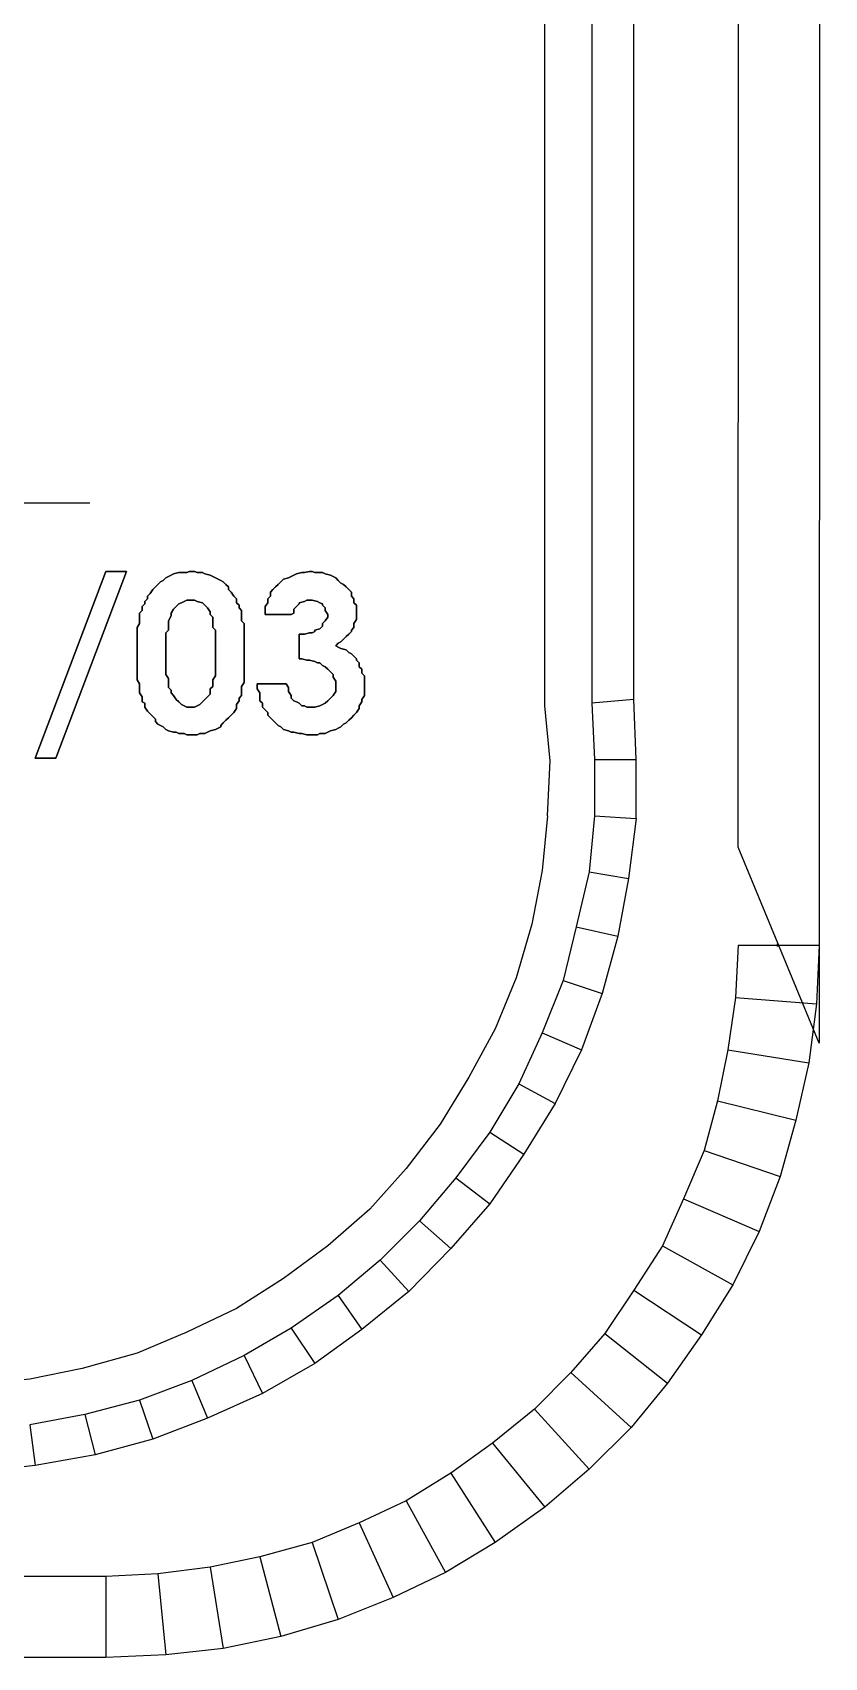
# Model space of a CAD drawing. Header units: metres. Extents: x 2.9 to 42.8, y 1.7 to 28.7.
# Drawn here: x 41.705 to 42.774, y 1.677 to 3.87 of the extents above; entities that cross this region are included whole.
import ezdxf

# ---------------------------------------------------------------- set-up
doc = ezdxf.new("R2010")
doc.units = ezdxf.units.M
doc.layers.add('AMARILLO', color=2, linetype='Continuous')
doc.layers.add('NEGRO', color=7, linetype='Continuous')
doc.layers.add('RGB_000_184_184', color=7, linetype='Continuous', true_color=0x00b8b8)

msp = doc.modelspace()

# ---------------------------------------------------------------- linework, layer by layer
at = {"layer": 'AMARILLO', "lineweight": -3}
msp.add_lwpolyline([(41.783, 3.235), (41.2186, 3.235)], dxfattribs=at)
at = {"layer": 'NEGRO', "lineweight": -3}
for points in [[(41.8042, 3.1432), (41.7089, 2.891), (41.8042, 3.1432)], [(41.7371, 2.891), (41.8324, 3.1432), (41.7371, 2.891)], [(41.8324, 3.1432), (41.8042, 3.1432), (41.8324, 3.1432)], [(41.8888, 3.1362), (41.8853, 3.1344), (41.8888, 3.1362)], [(41.8924, 3.138), (41.8888, 3.1362), (41.8924, 3.138)], [(41.8959, 3.1397), (41.8924, 3.138), (41.8959, 3.1397)], [(41.9029, 3.1415), (41.8959, 3.1397), (41.9029, 3.1415)], [(41.9065, 3.1415), (41.9029, 3.1415), (41.9065, 3.1415)], [(41.9135, 3.1415), (41.9065, 3.1415), (41.9135, 3.1415)], [(41.9171, 3.1432), (41.9135, 3.1415), (41.9171, 3.1432)], [(41.9241, 3.1432), (41.9171, 3.1432), (41.9241, 3.1432)], [(41.9276, 3.1415), (41.9241, 3.1432), (41.9276, 3.1415)], [(41.9347, 3.1415), (41.9276, 3.1415), (41.9347, 3.1415)], [(41.9382, 3.1397), (41.9347, 3.1415), (41.9382, 3.1397)], [(41.9453, 3.138), (41.9382, 3.1397), (41.9453, 3.138)], [(41.9488, 3.1362), (41.9453, 3.138), (41.9488, 3.1362)], [(41.9523, 3.1344), (41.9488, 3.1362), (41.9523, 3.1344)], [(42.0546, 3.1362), (42.0511, 3.1344), (42.0546, 3.1362)], [(42.0582, 3.138), (42.0546, 3.1362), (42.0582, 3.138)], [(42.0617, 3.1397), (42.0582, 3.138), (42.0617, 3.1397)], [(42.0687, 3.1415), (42.0617, 3.1397), (42.0687, 3.1415)], [(42.0723, 3.1415), (42.0687, 3.1415), (42.0723, 3.1415)], [(42.0793, 3.1432), (42.0723, 3.1415), (42.0793, 3.1432)], [(42.0829, 3.1432), (42.0793, 3.1432), (42.0829, 3.1432)], [(42.0864, 3.1415), (42.0829, 3.1432), (42.0864, 3.1415)], [(42.0934, 3.1415), (42.0864, 3.1415), (42.0934, 3.1415)], [(42.097, 3.1415), (42.0934, 3.1415), (42.097, 3.1415)], [(42.1005, 3.1397), (42.097, 3.1415), (42.1005, 3.1397)], [(42.1076, 3.138), (42.1005, 3.1397), (42.1076, 3.138)], [(42.1111, 3.1362), (42.1076, 3.138), (42.1111, 3.1362)], [(42.1146, 3.1344), (42.1111, 3.1362), (42.1146, 3.1344)], [(41.8677, 3.1186), (41.8641, 3.1133), (41.8677, 3.1186)], [(41.8712, 3.1221), (41.8677, 3.1186), (41.8712, 3.1221)], [(41.8747, 3.1256), (41.8712, 3.1221), (41.8747, 3.1256)], [(41.8782, 3.1291), (41.8747, 3.1256), (41.8782, 3.1291)], [(41.8818, 3.1309), (41.8782, 3.1291), (41.8818, 3.1309)], [(41.8853, 3.1344), (41.8818, 3.1309), (41.8853, 3.1344)], [(41.9559, 3.1327), (41.9523, 3.1344), (41.9559, 3.1327)], [(41.9594, 3.1309), (41.9559, 3.1327), (41.9594, 3.1309)], [(41.9629, 3.1291), (41.9594, 3.1309), (41.9629, 3.1291)], [(41.9664, 3.1256), (41.9629, 3.1291), (41.9664, 3.1256)], [(41.97, 3.1221), (41.9664, 3.1256), (41.97, 3.1221)], [(41.97, 3.1186), (41.97, 3.1221), (41.97, 3.1186)], [(41.9735, 3.115), (41.97, 3.1186), (41.9735, 3.115)], [(41.977, 3.1097), (41.9735, 3.115), (41.977, 3.1097)], [(42.0299, 3.1186), (42.0264, 3.115), (42.0299, 3.1186)], [(42.0264, 3.115), (42.0264, 3.1097), (42.0264, 3.115)], [(42.0335, 3.1221), (42.0299, 3.1186), (42.0335, 3.1221)], [(42.037, 3.1256), (42.0335, 3.1221), (42.037, 3.1256)], [(42.0405, 3.1291), (42.037, 3.1256), (42.0405, 3.1291)], [(42.0441, 3.1327), (42.0405, 3.1291), (42.0441, 3.1327)], [(42.0511, 3.1344), (42.0441, 3.1327), (42.0511, 3.1344)], [(42.1181, 3.1309), (42.1146, 3.1344), (42.1181, 3.1309)], [(42.1217, 3.1274), (42.1181, 3.1309), (42.1217, 3.1274)], [(42.1252, 3.1256), (42.1217, 3.1274), (42.1252, 3.1256)], [(42.1287, 3.1221), (42.1252, 3.1256), (42.1287, 3.1221)], [(42.1323, 3.1186), (42.1287, 3.1221), (42.1323, 3.1186)], [(42.1358, 3.115), (42.1323, 3.1186), (42.1358, 3.115)], [(42.1358, 3.1097), (42.1358, 3.115), (42.1358, 3.1097)], [(41.8571, 3.0992), (41.8536, 3.0956), (41.8571, 3.0992)], [(41.8536, 3.0956), (41.8536, 3.0903), (41.8536, 3.0956)], [(41.8606, 3.1062), (41.8571, 3.1027), (41.8606, 3.1062)], [(41.8571, 3.1027), (41.8571, 3.0992), (41.8571, 3.1027)], [(41.8641, 3.1133), (41.8606, 3.1097), (41.8641, 3.1133)], [(41.8606, 3.1097), (41.8606, 3.1062), (41.8606, 3.1097)], [(41.8924, 3.0868), (41.8959, 3.0921), (41.8924, 3.0868)], [(41.8959, 3.0921), (41.8994, 3.0956), (41.8959, 3.0921)], [(41.8994, 3.0956), (41.9029, 3.0992), (41.8994, 3.0956)], [(41.9029, 3.0992), (41.9065, 3.1009), (41.9029, 3.0992)], [(41.9065, 3.1009), (41.91, 3.1027), (41.9065, 3.1009)], [(41.91, 3.1027), (41.9135, 3.1044), (41.91, 3.1027)], [(41.9135, 3.1044), (41.9206, 3.1044), (41.9135, 3.1044)], [(41.9206, 3.1044), (41.9241, 3.1044), (41.9206, 3.1044)], [(41.9241, 3.1044), (41.9276, 3.1027), (41.9241, 3.1044)], [(41.9276, 3.1027), (41.9347, 3.1009), (41.9276, 3.1027)], [(41.9347, 3.1009), (41.9382, 3.0974), (41.9347, 3.1009)], [(41.9382, 3.0974), (41.9418, 3.0939), (41.9382, 3.0974)], [(41.9418, 3.0939), (41.9453, 3.0886), (41.9418, 3.0939)], [(41.9806, 3.1062), (41.977, 3.1097), (41.9806, 3.1062)], [(41.9806, 3.1009), (41.9806, 3.1062), (41.9806, 3.1009)], [(41.9841, 3.0974), (41.9806, 3.1009), (41.9841, 3.0974)], [(41.9841, 3.0939), (41.9841, 3.0974), (41.9841, 3.0939)], [(41.9876, 3.0903), (41.9841, 3.0939), (41.9876, 3.0903)], [(42.0229, 3.1009), (42.0194, 3.0956), (42.0229, 3.1009)], [(42.0194, 3.0956), (42.0194, 3.0903), (42.0194, 3.0956)], [(42.0264, 3.1097), (42.0229, 3.1062), (42.0264, 3.1097)], [(42.0229, 3.1062), (42.0229, 3.1009), (42.0229, 3.1062)], [(42.0582, 3.0921), (42.0617, 3.0956), (42.0582, 3.0921)], [(42.0582, 3.0868), (42.0582, 3.0921), (42.0582, 3.0868)], [(42.0617, 3.0956), (42.0652, 3.0992), (42.0617, 3.0956)], [(42.0652, 3.1009), (42.0723, 3.1027), (42.0652, 3.1009)], [(42.0652, 3.0992), (42.0652, 3.1009), (42.0652, 3.0992)], [(42.0723, 3.1027), (42.0758, 3.1044), (42.0723, 3.1027)], [(42.0758, 3.1044), (42.0793, 3.1044), (42.0758, 3.1044)], [(42.0793, 3.1044), (42.0829, 3.1044), (42.0793, 3.1044)], [(42.0829, 3.1044), (42.0899, 3.1027), (42.0829, 3.1044)], [(42.0899, 3.1027), (42.0934, 3.1009), (42.0899, 3.1027)], [(42.0934, 3.1009), (42.097, 3.0992), (42.0934, 3.1009)], [(42.097, 3.0992), (42.097, 3.0974), (42.097, 3.0992)], [(42.097, 3.0974), (42.1005, 3.0939), (42.097, 3.0974)], [(42.1005, 3.0939), (42.1005, 3.0903), (42.1005, 3.0939)], [(42.1393, 3.1062), (42.1358, 3.1097), (42.1393, 3.1062)], [(42.1393, 3.1009), (42.1393, 3.1062), (42.1393, 3.1009)], [(42.1428, 3.0974), (42.1393, 3.1009), (42.1428, 3.0974)], [(42.1428, 3.0921), (42.1428, 3.0974), (42.1428, 3.0921)], [(42.1428, 3.0868), (42.1428, 3.0921), (42.1428, 3.0868)], [(41.85, 3.0727), (41.8465, 3.0674), (41.85, 3.0727)], [(41.8536, 3.0903), (41.85, 3.0868), (41.8536, 3.0903)], [(41.85, 3.0868), (41.85, 3.0815), (41.85, 3.0868)], [(41.85, 3.0815), (41.85, 3.0762), (41.85, 3.0815)], [(41.85, 3.0762), (41.85, 3.0727), (41.85, 3.0762)], [(41.8888, 3.0762), (41.8924, 3.0833), (41.8888, 3.0762)], [(41.8888, 3.0727), (41.8888, 3.0762), (41.8888, 3.0727)], [(41.8888, 3.0692), (41.8888, 3.0727), (41.8888, 3.0692)], [(41.8924, 3.0833), (41.8924, 3.0868), (41.8924, 3.0833)], [(41.9453, 3.0886), (41.9453, 3.0868), (41.9453, 3.0886)], [(41.9453, 3.0868), (41.9453, 3.085), (41.9453, 3.0868)], [(41.9453, 3.085), (41.9488, 3.0815), (41.9453, 3.085)], [(41.9488, 3.0815), (41.9488, 3.0762), (41.9488, 3.0815)], [(41.9488, 3.0762), (41.9488, 3.0727), (41.9488, 3.0762)], [(41.9488, 3.0727), (41.9488, 3.0674), (41.9488, 3.0727)], [(41.9876, 3.085), (41.9876, 3.0903), (41.9876, 3.085)], [(41.9876, 3.0815), (41.9876, 3.085), (41.9876, 3.0815)], [(41.9876, 3.0762), (41.9876, 3.0815), (41.9876, 3.0762)], [(41.9911, 3.0727), (41.9876, 3.0762), (41.9911, 3.0727)], [(41.9911, 3.0674), (41.9911, 3.0727), (41.9911, 3.0674)], [(42.0194, 3.0903), (42.0194, 3.085), (42.0194, 3.0903)], [(42.0194, 3.085), (42.0546, 3.085), (42.0194, 3.085)], [(42.0546, 3.085), (42.0582, 3.0868), (42.0546, 3.085)], [(42.1005, 3.0762), (42.097, 3.0727), (42.1005, 3.0762)], [(42.097, 3.0727), (42.097, 3.0692), (42.097, 3.0727)], [(42.1005, 3.0903), (42.104, 3.085), (42.1005, 3.0903)], [(42.104, 3.0815), (42.1005, 3.0762), (42.104, 3.0815)], [(42.104, 3.085), (42.104, 3.0815), (42.104, 3.085)], [(42.1393, 3.0727), (42.1428, 3.078), (42.1393, 3.0727)], [(42.1393, 3.0674), (42.1393, 3.0727), (42.1393, 3.0674)], [(42.1428, 3.0815), (42.1428, 3.0868), (42.1428, 3.0815)], [(42.1428, 3.078), (42.1428, 3.0815), (42.1428, 3.078)], [(41.8465, 3.0674), (41.8465, 3.0621), (41.8465, 3.0674)], [(41.8465, 3.0621), (41.8465, 3.0551), (41.8465, 3.0621)], [(41.8465, 3.0551), (41.8465, 3.0498), (41.8465, 3.0551)], [(41.8465, 3.0498), (41.8465, 3.0427), (41.8465, 3.0498)], [(41.8853, 3.0603), (41.8888, 3.0639), (41.8853, 3.0603)], [(41.8853, 3.0551), (41.8853, 3.0603), (41.8853, 3.0551)], [(41.8853, 3.0498), (41.8853, 3.0551), (41.8853, 3.0498)], [(41.8853, 3.0445), (41.8853, 3.0498), (41.8853, 3.0445)], [(41.8888, 3.0639), (41.8888, 3.0692), (41.8888, 3.0639)], [(41.9488, 3.0674), (41.9523, 3.0639), (41.9488, 3.0674)], [(41.9523, 3.0639), (41.9523, 3.0568), (41.9523, 3.0639)], [(41.9523, 3.0568), (41.9523, 3.0515), (41.9523, 3.0568)], [(41.9523, 3.0515), (41.9523, 3.0462), (41.9523, 3.0515)], [(41.9911, 3.0621), (41.9911, 3.0674), (41.9911, 3.0621)], [(41.9911, 3.0568), (41.9911, 3.0621), (41.9911, 3.0568)], [(41.9911, 3.0515), (41.9911, 3.0568), (41.9911, 3.0515)], [(41.9911, 3.0445), (41.9911, 3.0515), (41.9911, 3.0445)], [(42.0723, 3.0586), (42.0652, 3.0586), (42.0723, 3.0586)], [(42.0652, 3.0586), (42.0652, 3.0251), (42.0652, 3.0586)], [(42.0793, 3.0603), (42.0723, 3.0586), (42.0793, 3.0603)], [(42.0829, 3.0603), (42.0793, 3.0603), (42.0829, 3.0603)], [(42.0864, 3.0621), (42.0829, 3.0603), (42.0864, 3.0621)], [(42.0934, 3.0656), (42.0864, 3.0639), (42.0934, 3.0656)], [(42.0864, 3.0639), (42.0864, 3.0621), (42.0864, 3.0639)], [(42.097, 3.0692), (42.0934, 3.0656), (42.097, 3.0692)], [(42.1217, 3.048), (42.1252, 3.0515), (42.1217, 3.048)], [(42.1252, 3.0515), (42.1287, 3.0551), (42.1252, 3.0515)], [(42.1287, 3.0551), (42.1323, 3.0586), (42.1287, 3.0551)], [(42.1323, 3.0586), (42.1358, 3.0621), (42.1323, 3.0586)], [(42.1358, 3.0639), (42.1393, 3.0674), (42.1358, 3.0639)], [(42.1358, 3.0621), (42.1358, 3.0639), (42.1358, 3.0621)], [(41.8465, 3.0427), (41.8465, 3.0374), (41.8465, 3.0427)], [(41.8465, 3.0374), (41.8465, 3.0304), (41.8465, 3.0374)], [(41.8465, 3.0304), (41.8465, 3.0251), (41.8465, 3.0304)], [(41.8853, 3.0374), (41.8853, 3.0445), (41.8853, 3.0374)], [(41.8853, 3.0321), (41.8853, 3.0374), (41.8853, 3.0321)], [(41.8853, 3.0304), (41.8853, 3.0321), (41.8853, 3.0304)], [(41.8853, 3.0233), (41.8853, 3.0304), (41.8853, 3.0233)], [(41.9523, 3.0462), (41.9523, 3.0392), (41.9523, 3.0462)], [(41.9523, 3.0392), (41.9523, 3.0321), (41.9523, 3.0392)], [(41.9523, 3.0321), (41.9523, 3.0268), (41.9523, 3.0321)], [(41.9523, 3.0268), (41.9523, 3.0198), (41.9523, 3.0268)], [(41.9911, 3.0392), (41.9911, 3.0445), (41.9911, 3.0392)], [(41.9911, 3.0321), (41.9911, 3.0392), (41.9911, 3.0321)], [(41.9911, 3.0268), (41.9911, 3.0321), (41.9911, 3.0268)], [(41.9911, 3.0198), (41.9911, 3.0268), (41.9911, 3.0198)], [(42.1146, 3.0427), (42.1181, 3.0462), (42.1146, 3.0427)], [(42.1181, 3.0409), (42.1146, 3.0427), (42.1181, 3.0409)], [(42.1181, 3.0462), (42.1217, 3.048), (42.1181, 3.0462)], [(42.1217, 3.0392), (42.1181, 3.0409), (42.1217, 3.0392)], [(42.1287, 3.0374), (42.1217, 3.0392), (42.1287, 3.0374)], [(42.1323, 3.0339), (42.1287, 3.0374), (42.1323, 3.0339)], [(42.1358, 3.0321), (42.1323, 3.0339), (42.1358, 3.0321)], [(42.1393, 3.0286), (42.1358, 3.0321), (42.1393, 3.0286)], [(42.1428, 3.0251), (42.1393, 3.0286), (42.1428, 3.0251)], [(41.8465, 3.0251), (41.8465, 3.0198), (41.8465, 3.0251)], [(41.8465, 3.0198), (41.8465, 3.0127), (41.8465, 3.0198)], [(41.8465, 3.0127), (41.8465, 3.0074), (41.8465, 3.0127)], [(41.8465, 3.0074), (41.8465, 3.0021), (41.8465, 3.0074)], [(41.8853, 3.0162), (41.8853, 3.0233), (41.8853, 3.0162)], [(41.8853, 3.011), (41.8853, 3.0162), (41.8853, 3.011)], [(41.8853, 3.0039), (41.8853, 3.011), (41.8853, 3.0039)], [(41.9523, 3.0198), (41.9523, 3.0145), (41.9523, 3.0198)], [(41.9523, 3.0145), (41.9523, 3.0074), (41.9523, 3.0145)], [(41.9523, 3.0074), (41.9523, 3.0021), (41.9523, 3.0074)], [(41.9911, 3.0145), (41.9911, 3.0198), (41.9911, 3.0145)], [(41.9911, 3.0092), (41.9911, 3.0145), (41.9911, 3.0092)], [(41.9911, 3.0039), (41.9911, 3.0092), (41.9911, 3.0039)], [(42.0652, 3.0251), (42.0687, 3.0251), (42.0652, 3.0251)], [(42.0687, 3.0251), (42.0758, 3.0233), (42.0687, 3.0251)], [(42.0758, 3.0233), (42.0793, 3.0233), (42.0758, 3.0233)], [(42.0793, 3.0233), (42.0864, 3.0215), (42.0793, 3.0233)], [(42.0864, 3.0215), (42.0899, 3.0198), (42.0864, 3.0215)], [(42.0899, 3.0198), (42.0934, 3.0198), (42.0899, 3.0198)], [(42.0934, 3.0198), (42.097, 3.0162), (42.0934, 3.0198)], [(42.097, 3.0162), (42.1005, 3.0145), (42.097, 3.0162)], [(42.1005, 3.0145), (42.104, 3.011), (42.1005, 3.0145)], [(42.104, 3.011), (42.1076, 3.0074), (42.104, 3.011)], [(42.1076, 3.0074), (42.1111, 3.0039), (42.1076, 3.0074)], [(42.1428, 3.0233), (42.1428, 3.0251), (42.1428, 3.0233)], [(42.1464, 3.0198), (42.1428, 3.0233), (42.1464, 3.0198)], [(42.1464, 3.0145), (42.1464, 3.0198), (42.1464, 3.0145)], [(42.1499, 3.011), (42.1464, 3.0145), (42.1499, 3.011)], [(42.1499, 3.0057), (42.1499, 3.011), (42.1499, 3.0057)], [(42.1534, 3.0021), (42.1499, 3.0057), (42.1534, 3.0021)], [(41.8465, 3.0021), (41.8465, 2.9968), (41.8465, 3.0021)], [(41.8465, 2.9968), (41.85, 2.9916), (41.8465, 2.9968)], [(41.85, 2.9916), (41.85, 2.988), (41.85, 2.9916)], [(41.85, 2.988), (41.85, 2.9827), (41.85, 2.988)], [(41.85, 2.9827), (41.85, 2.9792), (41.85, 2.9827)], [(41.8888, 2.9986), (41.8853, 3.0039), (41.8888, 2.9986)], [(41.8888, 2.9951), (41.8888, 2.9986), (41.8888, 2.9951)], [(41.8888, 2.9898), (41.8888, 2.9951), (41.8888, 2.9898)], [(41.8888, 2.9863), (41.8888, 2.9898), (41.8888, 2.9863)], [(41.8924, 2.9827), (41.8888, 2.9863), (41.8924, 2.9827)], [(41.8924, 2.9792), (41.8924, 2.9827), (41.8924, 2.9792)], [(41.9488, 2.988), (41.9453, 2.9845), (41.9488, 2.988)], [(41.9453, 2.9845), (41.9453, 2.981), (41.9453, 2.9845)], [(41.9523, 3.0021), (41.9488, 2.9968), (41.9523, 3.0021)], [(41.9488, 2.9968), (41.9488, 2.9933), (41.9488, 2.9968)], [(41.9488, 2.9933), (41.9488, 2.988), (41.9488, 2.9933)], [(41.9876, 2.988), (41.9911, 2.9933), (41.9876, 2.988)], [(41.9876, 2.9845), (41.9876, 2.988), (41.9876, 2.9845)], [(41.9876, 2.9792), (41.9876, 2.9845), (41.9876, 2.9792)], [(41.9911, 2.9986), (41.9911, 3.0039), (41.9911, 2.9986)], [(41.9911, 2.9933), (41.9911, 2.9986), (41.9911, 2.9933)], [(42.0476, 2.9916), (42.0088, 2.9916), (42.0476, 2.9916)], [(42.0088, 2.9916), (42.0088, 2.9898), (42.0088, 2.9916)], [(42.0088, 2.9898), (42.0088, 2.9845), (42.0088, 2.9898)], [(42.0088, 2.9845), (42.0123, 2.9792), (42.0088, 2.9845)], [(42.0511, 2.9863), (42.0476, 2.9916), (42.0511, 2.9863)], [(42.0511, 2.981), (42.0511, 2.9863), (42.0511, 2.981)], [(42.1111, 3.0039), (42.1111, 3.0004), (42.1111, 3.0039)], [(42.1111, 3.0004), (42.1146, 2.9951), (42.1111, 3.0004)], [(42.1146, 2.9951), (42.1146, 2.9898), (42.1146, 2.9951)], [(42.1146, 2.9898), (42.1146, 2.9863), (42.1146, 2.9898)], [(42.1146, 2.9863), (42.1146, 2.981), (42.1146, 2.9863)], [(42.1534, 2.9968), (42.1534, 3.0021), (42.1534, 2.9968)], [(42.1534, 2.9916), (42.1534, 2.9968), (42.1534, 2.9916)], [(42.1534, 2.9898), (42.1534, 2.9916), (42.1534, 2.9898)], [(42.1534, 2.9845), (42.1534, 2.9898), (42.1534, 2.9845)], [(42.1534, 2.981), (42.1534, 2.9845), (42.1534, 2.981)], [(41.85, 2.9792), (41.8536, 2.9739), (41.85, 2.9792)], [(41.8536, 2.9739), (41.8536, 2.9704), (41.8536, 2.9739)], [(41.8536, 2.9704), (41.8536, 2.9669), (41.8536, 2.9704)], [(41.8536, 2.9669), (41.8571, 2.9651), (41.8536, 2.9669)], [(41.8571, 2.9651), (41.8571, 2.9598), (41.8571, 2.9651)], [(41.8959, 2.9757), (41.8924, 2.9792), (41.8959, 2.9757)], [(41.8994, 2.9704), (41.8959, 2.9757), (41.8994, 2.9704)], [(41.9029, 2.9669), (41.8994, 2.9704), (41.9029, 2.9669)], [(41.9065, 2.9633), (41.9029, 2.9669), (41.9065, 2.9633)], [(41.91, 2.9616), (41.9065, 2.9633), (41.91, 2.9616)], [(41.9135, 2.9598), (41.91, 2.9616), (41.9135, 2.9598)], [(41.9276, 2.9616), (41.9241, 2.9598), (41.9276, 2.9616)], [(41.9312, 2.9633), (41.9276, 2.9616), (41.9312, 2.9633)], [(41.9347, 2.9669), (41.9312, 2.9633), (41.9347, 2.9669)], [(41.9382, 2.9704), (41.9347, 2.9669), (41.9382, 2.9704)], [(41.9418, 2.9739), (41.9382, 2.9704), (41.9418, 2.9739)], [(41.9453, 2.9774), (41.9418, 2.9739), (41.9453, 2.9774)], [(41.9453, 2.981), (41.9453, 2.9774), (41.9453, 2.981)], [(41.9806, 2.9633), (41.9841, 2.9686), (41.9806, 2.9633)], [(41.9806, 2.958), (41.9806, 2.9633), (41.9806, 2.958)], [(41.9841, 2.9722), (41.9876, 2.9757), (41.9841, 2.9722)], [(41.9841, 2.9686), (41.9841, 2.9722), (41.9841, 2.9686)], [(41.9876, 2.9757), (41.9876, 2.9792), (41.9876, 2.9757)], [(42.0123, 2.9792), (42.0123, 2.9739), (42.0123, 2.9792)], [(42.0123, 2.9739), (42.0123, 2.9686), (42.0123, 2.9739)], [(42.0123, 2.9686), (42.0158, 2.9651), (42.0123, 2.9686)], [(42.0158, 2.9651), (42.0158, 2.9598), (42.0158, 2.9651)], [(42.0546, 2.9757), (42.0511, 2.981), (42.0546, 2.9757)], [(42.0546, 2.9722), (42.0546, 2.9757), (42.0546, 2.9722)], [(42.0582, 2.9686), (42.0546, 2.9722), (42.0582, 2.9686)], [(42.0617, 2.9669), (42.0582, 2.9686), (42.0617, 2.9669)], [(42.0652, 2.9651), (42.0617, 2.9669), (42.0652, 2.9651)], [(42.0687, 2.9616), (42.0652, 2.9651), (42.0687, 2.9616)], [(42.0723, 2.9616), (42.0687, 2.9616), (42.0723, 2.9616)], [(42.0758, 2.9598), (42.0723, 2.9616), (42.0758, 2.9598)], [(42.0934, 2.9616), (42.0864, 2.9598), (42.0934, 2.9616)], [(42.097, 2.9633), (42.0934, 2.9616), (42.097, 2.9633)], [(42.1005, 2.9651), (42.097, 2.9633), (42.1005, 2.9651)], [(42.104, 2.9686), (42.1005, 2.9651), (42.104, 2.9686)], [(42.1076, 2.9722), (42.104, 2.9686), (42.1076, 2.9722)], [(42.1111, 2.9757), (42.1076, 2.9722), (42.1111, 2.9757)], [(42.1146, 2.981), (42.1111, 2.9757), (42.1146, 2.981)], [(42.1464, 2.9616), (42.1499, 2.9669), (42.1464, 2.9616)], [(42.1464, 2.958), (42.1464, 2.9616), (42.1464, 2.958)], [(42.1499, 2.9704), (42.1534, 2.9757), (42.1499, 2.9704)], [(42.1499, 2.9669), (42.1499, 2.9704), (42.1499, 2.9669)], [(42.1534, 2.9757), (42.1534, 2.981), (42.1534, 2.9757)], [(41.8571, 2.9598), (41.8606, 2.9545), (41.8571, 2.9598)], [(41.8606, 2.9545), (41.8641, 2.951), (41.8606, 2.9545)], [(41.8641, 2.951), (41.8677, 2.9475), (41.8641, 2.951)], [(41.8677, 2.9475), (41.8712, 2.9439), (41.8677, 2.9475)], [(41.8712, 2.9439), (41.8712, 2.9404), (41.8712, 2.9439)], [(41.8712, 2.9404), (41.8747, 2.9369), (41.8712, 2.9404)], [(41.9171, 2.9598), (41.9135, 2.9598), (41.9171, 2.9598)], [(41.9206, 2.9598), (41.9171, 2.9598), (41.9206, 2.9598)], [(41.9241, 2.9598), (41.9206, 2.9598), (41.9241, 2.9598)], [(41.9594, 2.9351), (41.9629, 2.9386), (41.9594, 2.9351)], [(41.9629, 2.9386), (41.9664, 2.9422), (41.9629, 2.9386)], [(41.9664, 2.9422), (41.97, 2.9457), (41.9664, 2.9422)], [(41.97, 2.9457), (41.9735, 2.9492), (41.97, 2.9457)], [(41.9735, 2.9492), (41.977, 2.9528), (41.9735, 2.9492)], [(41.977, 2.9528), (41.9806, 2.958), (41.977, 2.9528)], [(42.0158, 2.9598), (42.0194, 2.9563), (42.0158, 2.9598)], [(42.0194, 2.9563), (42.0229, 2.9528), (42.0194, 2.9563)], [(42.0229, 2.9528), (42.0229, 2.9492), (42.0229, 2.9528)], [(42.0229, 2.9492), (42.0264, 2.9457), (42.0229, 2.9492)], [(42.0264, 2.9457), (42.0299, 2.9422), (42.0264, 2.9457)], [(42.0299, 2.9422), (42.0335, 2.9386), (42.0299, 2.9422)], [(42.0335, 2.9386), (42.037, 2.9351), (42.0335, 2.9386)], [(42.0829, 2.9598), (42.0758, 2.9598), (42.0829, 2.9598)], [(42.0864, 2.9598), (42.0829, 2.9598), (42.0864, 2.9598)], [(42.1252, 2.9369), (42.1287, 2.9386), (42.1252, 2.9369)], [(42.1287, 2.9386), (42.1323, 2.9422), (42.1287, 2.9386)], [(42.1323, 2.9422), (42.1358, 2.9457), (42.1323, 2.9422)], [(42.1358, 2.9457), (42.1393, 2.9492), (42.1358, 2.9457)], [(42.1393, 2.9492), (42.1428, 2.9528), (42.1393, 2.9492)], [(42.1428, 2.9528), (42.1464, 2.958), (42.1428, 2.9528)], [(41.8747, 2.9369), (41.8818, 2.9333), (41.8747, 2.9369)], [(41.8818, 2.9333), (41.8853, 2.9298), (41.8818, 2.9333)], [(41.8853, 2.9298), (41.8888, 2.9281), (41.8853, 2.9298)], [(41.8888, 2.9281), (41.8959, 2.9263), (41.8888, 2.9281)], [(41.8959, 2.9263), (41.8994, 2.9263), (41.8959, 2.9263)], [(41.8994, 2.9263), (41.9029, 2.9245), (41.8994, 2.9263)], [(41.9029, 2.9245), (41.91, 2.9245), (41.9029, 2.9245)], [(41.91, 2.9245), (41.9135, 2.9228), (41.91, 2.9245)], [(41.9135, 2.9228), (41.9206, 2.9228), (41.9135, 2.9228)], [(41.9206, 2.9228), (41.9276, 2.9228), (41.9206, 2.9228)], [(41.9276, 2.9228), (41.9312, 2.9245), (41.9276, 2.9228)], [(41.9312, 2.9245), (41.9382, 2.9245), (41.9312, 2.9245)], [(41.9382, 2.9245), (41.9418, 2.9263), (41.9382, 2.9245)], [(41.9418, 2.9263), (41.9453, 2.9281), (41.9418, 2.9263)], [(41.9453, 2.9281), (41.9523, 2.9298), (41.9453, 2.9281)], [(41.9523, 2.9298), (41.9559, 2.9316), (41.9523, 2.9298)], [(41.9559, 2.9316), (41.9594, 2.9333), (41.9559, 2.9316)], [(41.9594, 2.9333), (41.9594, 2.9351), (41.9594, 2.9333)], [(42.037, 2.9351), (42.0405, 2.9333), (42.037, 2.9351)], [(42.0405, 2.9333), (42.0441, 2.9298), (42.0405, 2.9333)], [(42.0441, 2.9298), (42.0511, 2.9281), (42.0441, 2.9298)], [(42.0511, 2.9281), (42.0546, 2.9263), (42.0511, 2.9281)], [(42.0546, 2.9263), (42.0582, 2.9263), (42.0546, 2.9263)], [(42.0582, 2.9263), (42.0652, 2.9245), (42.0582, 2.9263)], [(42.0652, 2.9245), (42.0687, 2.9245), (42.0652, 2.9245)], [(42.0687, 2.9245), (42.0758, 2.9228), (42.0687, 2.9245)], [(42.0758, 2.9228), (42.0793, 2.9228), (42.0758, 2.9228)], [(42.0793, 2.9228), (42.0829, 2.9228), (42.0793, 2.9228)], [(42.0829, 2.9228), (42.0899, 2.9228), (42.0829, 2.9228)], [(42.0899, 2.9228), (42.0934, 2.9245), (42.0899, 2.9228)], [(42.0934, 2.9245), (42.1005, 2.9245), (42.0934, 2.9245)], [(42.1005, 2.9245), (42.104, 2.9263), (42.1005, 2.9245)], [(42.104, 2.9263), (42.1076, 2.9281), (42.104, 2.9263)], [(42.1076, 2.9281), (42.1146, 2.9298), (42.1076, 2.9281)], [(42.1146, 2.9298), (42.1181, 2.9316), (42.1146, 2.9298)], [(42.1181, 2.9316), (42.1217, 2.9333), (42.1181, 2.9316)], [(42.1217, 2.9333), (42.1252, 2.9369), (42.1217, 2.9333)], [(41.7089, 2.891), (41.7371, 2.891), (41.7089, 2.891)]]:
    msp.add_lwpolyline(points, dxfattribs=at)
at = {"layer": 'RGB_000_184_184', "lineweight": -3}
for points in [[(42.6614, 27.7689), (42.6649, 27.6966), (42.7743, 27.6966), (42.7673, 2.5065), (42.6579, 2.7711), (42.6649, 27.6966)], [(42.5168, 2.9704), (42.5168, 6.9462), (42.5132, 7.0362)], [(42.3968, 2.9616), (42.3968, 6.9462)], [(42.4603, 6.9462), (42.4603, 2.9651)], [(42.4004, 2.8134), (42.4039, 2.8875), (42.3968, 2.9616)], [(42.4639, 2.8893), (42.4639, 2.8134)], [(42.5203, 2.8099), (42.5203, 2.8893)], [(42.4004, 2.8134), (42.3933, 2.7393), (42.3792, 2.667), (42.358, 2.5947), (42.3298, 2.5259), (42.2945, 2.4606), (42.2557, 2.3971), (42.2099, 2.3372), (42.1605, 2.2825), (42.104, 2.2331), (42.0441, 2.189), (41.9806, 2.1484), (41.9135, 2.1167), (41.8465, 2.0884), (41.7724, 2.0673), (41.7019, 2.0532), (41.6278, 2.0461), (41.5537, 2.0443)], [(42.4639, 2.8134), (42.4568, 2.7376)], [(42.4639, 2.8134), (42.5203, 2.8099), (42.5097, 2.7287)], [(42.4568, 2.7376), (42.4392, 2.6635)], [(42.4568, 2.7376), (42.5097, 2.7287), (42.4956, 2.6511)], [(42.4392, 2.6635), (42.4215, 2.5912)], [(42.4392, 2.6635), (42.4956, 2.6511), (42.4744, 2.5735)], [(42.6579, 2.6388), (42.6544, 2.5682), (42.7637, 2.5594), (42.7531, 2.48)], [(42.6579, 2.6388), (42.7673, 2.6388), (42.7637, 2.5594)], [(42.7108, 2.6405), (42.7108, 2.637), (42.7108, 2.6405)], [(42.4215, 2.5912), (42.3933, 2.5206)], [(42.4215, 2.5912), (42.4744, 2.5735), (42.4462, 2.4977)], [(42.6544, 2.5682), (42.6438, 2.4977)], [(42.3933, 2.5206), (42.3616, 2.4518)], [(42.3933, 2.5206), (42.4462, 2.4977), (42.4109, 2.4253)], [(42.6438, 2.4977), (42.6297, 2.4289)], [(42.6438, 2.4977), (42.7531, 2.48), (42.7355, 2.4024)], [(42.3616, 2.4518), (42.3228, 2.3865)], [(42.3616, 2.4518), (42.4109, 2.4253), (42.3686, 2.3566)], [(42.6297, 2.4289), (42.612, 2.3618)], [(42.6297, 2.4289), (42.7355, 2.4024), (42.7143, 2.3266)], [(42.3228, 2.3865), (42.2769, 2.3248)], [(42.3228, 2.3865), (42.3686, 2.3566), (42.3228, 2.2895)], [(42.612, 2.3618), (42.5838, 2.2966)], [(42.612, 2.3618), (42.7143, 2.3266), (42.6861, 2.2525)], [(42.2769, 2.3248), (42.2275, 2.2666)], [(42.2769, 2.3248), (42.3228, 2.2895), (42.2698, 2.2296)], [(42.5838, 2.2966), (42.5556, 2.2331)], [(42.5838, 2.2966), (42.6861, 2.2525), (42.6508, 2.1802)], [(42.2275, 2.2666), (42.1746, 2.2137)], [(42.2275, 2.2666), (42.2698, 2.2296), (42.2134, 2.1713)], [(42.5556, 2.2331), (42.5168, 2.1731)], [(42.5556, 2.2331), (42.6508, 2.1802), (42.6085, 2.1131)], [(42.1746, 2.2137), (42.1181, 2.1661)], [(42.1746, 2.2137), (42.2134, 2.1713), (42.1499, 2.1202)], [(42.5168, 2.1731), (42.478, 2.1149)], [(42.5168, 2.1731), (42.6085, 2.1131), (42.5626, 2.0479)], [(42.1181, 2.1661), (42.0546, 2.122)], [(42.1181, 2.1661), (42.1499, 2.1202), (42.0864, 2.0743)], [(42.0546, 2.122), (41.9911, 2.0849)], [(42.0546, 2.122), (42.0864, 2.0743), (42.0158, 2.0338)], [(42.478, 2.1149), (42.4321, 2.062)], [(42.478, 2.1149), (42.5626, 2.0479), (42.5132, 1.9879)], [(41.9911, 2.0849), (41.9206, 2.0514)], [(41.9911, 2.0849), (42.0158, 2.0338), (41.9418, 2.0003)], [(42.4321, 2.062), (42.3827, 2.0126)], [(42.4321, 2.062), (42.5132, 1.9879), (42.4568, 1.9315)], [(41.9206, 2.0514), (41.85, 2.0249)], [(41.9206, 2.0514), (41.9418, 2.0003), (41.8677, 1.972)], [(41.85, 2.0249), (41.7759, 2.0055)], [(41.85, 2.0249), (41.8677, 1.972), (41.7901, 1.9509)], [(41.7759, 2.0055), (41.7019, 1.9914), (41.7089, 1.9368), (41.6313, 1.9279)], [(41.7759, 2.0055), (41.7901, 1.9509), (41.7089, 1.9368)], [(42.3827, 2.0126), (42.3263, 1.9667)], [(42.3827, 2.0126), (42.4568, 1.9315), (42.3968, 1.8803)], [(42.3263, 1.9667), (42.2698, 1.9262)], [(42.3263, 1.9667), (42.3968, 1.8803), (42.3298, 1.8327)], [(42.2698, 1.9262), (42.2099, 1.8891)], [(42.2698, 1.9262), (42.3298, 1.8327), (42.2628, 1.7921)], [(42.2099, 1.8891), (42.1464, 1.8591)], [(42.2099, 1.8891), (42.2628, 1.7921), (42.1922, 1.7586)], [(42.1464, 1.8591), (42.0829, 1.8327)], [(42.1464, 1.8591), (42.1922, 1.7586), (42.1181, 1.7286)], [(42.0829, 1.8327), (42.0123, 1.8133)], [(42.0829, 1.8327), (42.1181, 1.7286), (42.0405, 1.7057)], [(41.9453, 1.7992), (41.8747, 1.7903)], [(41.9453, 1.7992), (41.9629, 1.6898), (41.8853, 1.681)], [(42.0123, 1.8133), (41.9453, 1.7992)], [(42.0123, 1.8133), (42.0405, 1.7057), (41.9629, 1.6898)], [(41.8042, 1.7868), (41.8042, 1.6775), (3.9017, 1.6775)], [(41.8042, 1.7868), (3.9017, 1.7868)], [(41.8747, 1.7903), (41.8853, 1.681), (41.8042, 1.6775)], [(41.8747, 1.7903), (41.8042, 1.7868)]]:
    msp.add_lwpolyline(points, dxfattribs=at)
msp.add_lwpolyline([(42.5168, 2.9704), (42.4603, 2.9651), (42.4639, 2.8893), (42.5203, 2.8893)], close=True, dxfattribs=at)

doc.saveas('drawing.dxf')
